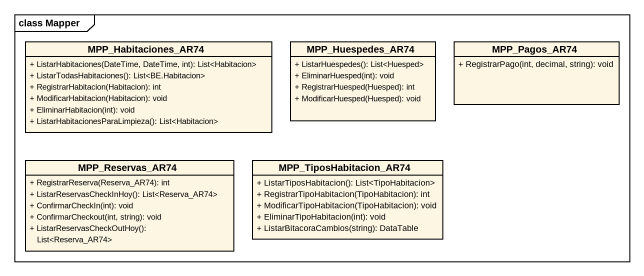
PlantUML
@startuml
mainframe class Mapper
hide circle
hide empty members
skinparam classAttributeIconSize 0
class MPP_Habitaciones_AR74 {
  + ListarHabitaciones(DateTime, DateTime, int): List<Habitacion>
  + ListarTodasHabitaciones(): List<BE.Habitacion>
  + RegistrarHabitacion(Habitacion): int
  + ModificarHabitacion(Habitacion): void
  + EliminarHabitacion(int): void
  + ListarHabitacionesParaLimpieza(): List<Habitacion>
}
class MPP_Huespedes_AR74 {
  + ListarHuespedes(): List<Huesped>
  + EliminarHuesped(int): void
  + RegistrarHuesped(Huesped): int
  + ModificarHuesped(Huesped): void
}
class MPP_Pagos_AR74 {
  + RegistrarPago(int, decimal, string): void
}
class MPP_Reservas_AR74 {
  + RegistrarReserva(Reserva_AR74): int
  + ListarReservasCheckInHoy(): List<Reserva_AR74>
  + ConfirmarCheckIn(int): void
  + ConfirmarCheckout(int, string): void
  + ListarReservasCheckOutHoy(): List<Reserva_AR74>
}
class MPP_TiposHabitacion_AR74 {
  + ListarTiposHabitacion(): List<TipoHabitacion>
  + RegistrarTipoHabitacion(TipoHabitacion): int
  + ModificarTipoHabitacion(TipoHabitacion): void
  + EliminarTipoHabitacion(int): void
  + ListarBitacoraCambios(string): DataTable
}
@enduml
